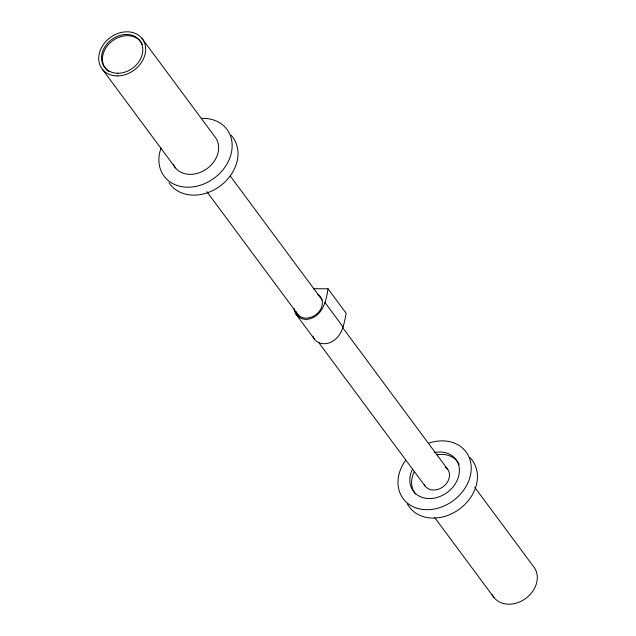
<?xml version="1.0" encoding="UTF-8"?>
<svg xmlns="http://www.w3.org/2000/svg" width="636" height="636" viewBox="0 0 636 636"><rect width="100%" height="100%" fill="white"/><g stroke="black" fill="none" stroke-linecap="round" stroke-linejoin="round"><path stroke-width="0.95" d="M294.047 308.357C294.293 316.084 302.72 321.204 309.875 318.827C322.913 315.186 326.348 300.415 328.025 288.784L313.182 288.712M296.058 314.351L314.192 338.805C318.151 344.632 326.395 344.919 332.087 341.604C342.414 336.094 344.148 323.557 346.151 313.246L328.025 288.784M141.923 38.343L214.912 136.796A25.114 20.185 -36.6 0 1 206.104 169.287A25.114 20.185 -36.6 0 1 173.509 164.859M474.702 487.232L533.564 566.636A25.114 20.185 -36.6 0 1 524.764 599.12A25.114 20.185 -36.6 0 1 492.169 594.692M324.94 302.474L343.066 326.928M230.16 175.91L322.269 300.152M342.343 327.23L447.442 469.002M206.867 191.69L299.564 316.728M318.461 342.216L425.325 486.373M102.436 69.364L175.425 167.825M434.627 517.466L494.077 597.657M312.952 336.158L314.192 338.805M317.952 294.563A14.39 11.567 -36.6 0 1 316.195 314.462A14.39 11.567 -36.6 0 1 296.098 311.735M230.995 135.142A39.178 31.482 -36.6 0 1 220.779 185.529A39.178 31.482 -36.6 0 1 168.993 182.691M201.405 118.415A39.178 31.482 -36.6 0 1 231.258 153.284A39.178 31.482 -36.6 0 1 185.283 187.103A39.178 31.482 -36.6 0 1 161.035 148.116M469.789 457.459A39.178 31.482 -36.6 0 1 459.756 508.848A39.178 31.482 -36.6 0 1 407.485 504.086M428.497 443.268A39.178 31.482 -36.6 0 1 471.022 471.856A39.178 31.482 -36.6 0 1 420.905 509.166A39.178 31.482 -36.6 0 1 405.633 460.297M434.324 452.554A26.513 21.306 -36.6 0 1 459.113 473.955A26.513 21.306 -36.6 0 1 426.971 498.441A26.513 21.306 -36.6 0 1 412.557 469.137M445.224 467.023A14.064 11.305 -36.6 0 1 443.976 486.079A14.064 11.305 -36.6 0 1 424.26 484.712M415.539 494.061A26.513 21.306 -36.6 0 1 414.338 471.538M437.027 454.788A26.513 21.306 -36.6 0 1 459.24 464.439M109.193 71.796A22.077 17.736 -36.6 0 1 111.443 41.634A22.077 17.736 -36.6 0 1 142.369 44.592M117.207 75.915A25.114 20.185 -36.6 0 0 144.539 42.93A25.114 20.185 -36.6 0 0 104.789 42.723A25.114 20.185 -36.6 0 0 117.207 75.915M117.811 73.243A22.077 17.736 -36.6 0 0 141.828 44.258A22.077 17.736 -36.6 0 0 106.888 44.075A22.077 17.736 -36.6 0 0 117.811 73.243"/></g></svg>
